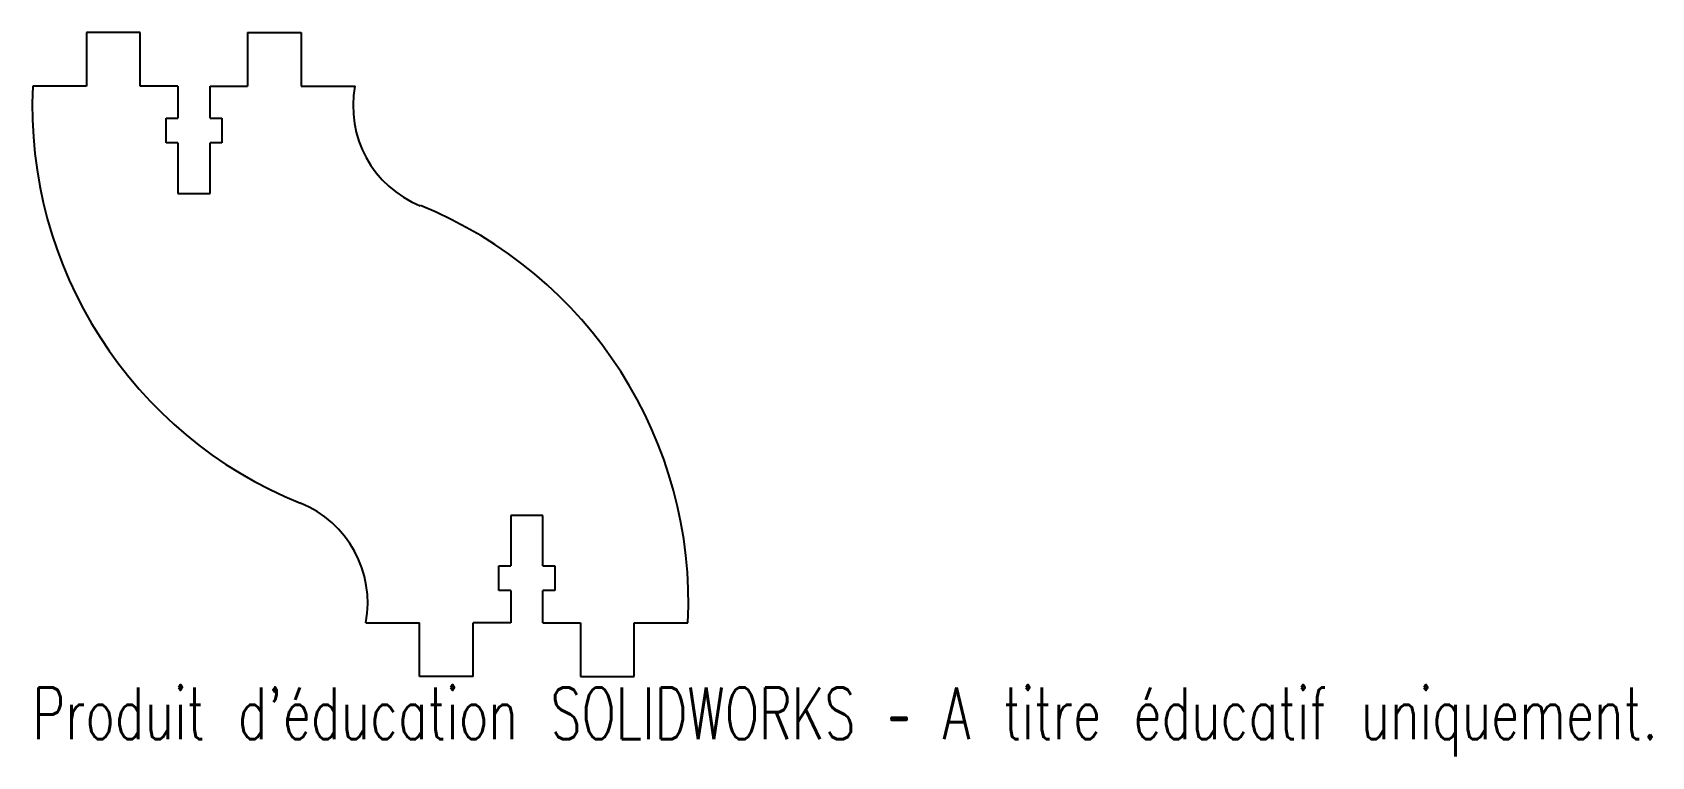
# Model space of a CAD drawing. Header units: millimetres. Extents: x -36 to 115, y -12 to 55.
import ezdxf

# ---------------------------------------------------------------- set-up
doc = ezdxf.new("R2010")
doc.units = ezdxf.units.MM
doc.styles.add('SLDTEXTSTYLE0', font='TXT', dxfattribs={"width": 0.7, "bigfont": 'bigfont'})

msp = doc.modelspace()

# ---------------------------------------------------------------- linework, layer by layer
at = {"color": 7, "linetype": 'Continuous', "lineweight": 25}
for p, q in [((-26, 55), (-31, 55)), ((-31, 55), (-31, 50)), ((-26, 50), (-26, 55)), ((-16, 55), (-11, 55)), ((-16, 55), (-16, 50)), ((-11, 55), (-11, 50)), ((-31, 50), (-36, 50)), ((-22.5, 50), (-26, 50)), ((-22.5, 50), (-22.5, 47)), ((-19.5, 50), (-16, 50)), ((-19.5, 47), (-19.5, 50)), ((-11, 50), (-6, 50)), ((-23.6, 44.7), (-23.6, 47)), ((-23.6, 47), (-22.5, 47)), ((-19.5, 47), (-18.4, 47)), ((-18.4, 47), (-18.4, 44.7)), ((-22.5, 44.7), (-23.6, 44.7)), ((-22.5, 44.7), (-22.5, 40)), ((-18.4, 44.7), (-19.5, 44.7)), ((-19.5, 40), (-19.5, 44.7)), ((-22.5, 40), (-19.5, 40)), ((8.5, 10), (8.5, 5.3)), ((11.5, 10), (8.5, 10)), ((11.5, 5.3), (11.5, 10)), ((7.4, 3), (7.4, 5.3)), ((7.4, 5.3), (8.5, 5.3)), ((11.5, 5.3), (12.6, 5.3)), ((12.6, 5.3), (12.6, 3)), ((8.5, 3), (7.4, 3)), ((8.5, 3), (8.5, 0)), ((12.6, 3), (11.5, 3)), ((11.5, 0), (11.5, 3)), ((-5, 0), (0, 0)), ((0, -5), (0, 0)), ((5, -5), (5, 0)), ((8.5, 0), (5, 0)), ((11.5, 0), (15, 0)), ((15, 0), (15, -5)), ((20, -5), (20, 0)), ((20, 0), (25, 0)), ((5, -5), (0, -5)), ((15, -5), (20, -5))]:
    msp.add_line(p, q, dxfattribs=at)
for centre, radius, start, end in [((3.82, 48.12), 39.87, 177.3042, 248.0436), ((3.82, 48.12), 10, 169.1926, 248.0436), ((-14.82, 1.88), 39.87, 357.3042, 68.0436), ((-14.82, 1.88), 10, 349.1926, 68.0436)]:
    msp.add_arc(centre, radius, start, end, dxfattribs=at)

# ---------------------------------------------------------------- texts
at = {"color": 7, "linetype": 'Continuous', "insert": (-36.04, -6.02), "char_height": 4.8336, "attachment_point": 1, "style": 'SLDTEXTSTYLE0'}
msp.add_mtext("Produit d'éducation SOLIDWORKS – A titre éducatif uniquement.", dxfattribs=at)

doc.saveas('drawing.dxf')
